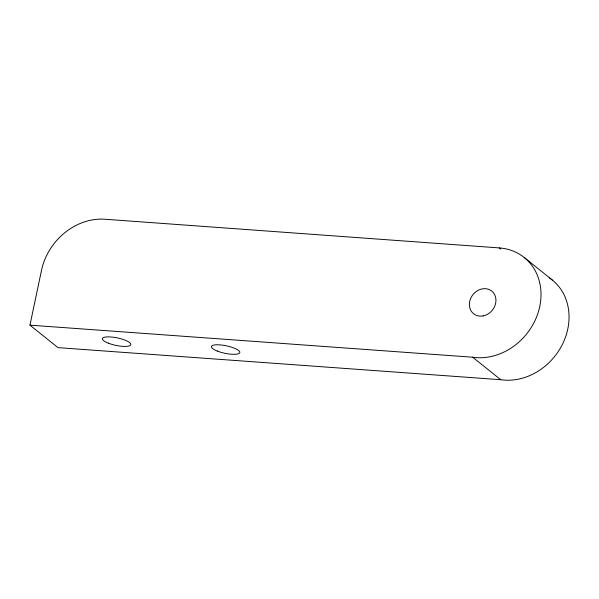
<?xml version="1.0" encoding="UTF-8"?>
<svg xmlns="http://www.w3.org/2000/svg" width="599" height="599" viewBox="0 0 599 599"><rect width="100%" height="100%" fill="white"/><g stroke="black" fill="none" stroke-linecap="round" stroke-linejoin="round"><path stroke-width="0.9" d="M549.455 277.914A58.081 49.762 -51.3 0 1 562.895 343.377A58.081 49.762 -51.3 0 1 500.734 379.714L57.991 347.637L29.95 325.152L41.511 270.306A58.081 49.762 -51.3 0 1 104.967 219.241L499.401 247.934L500.839 249.087M29.95 325.152L472.693 357.221L500.734 379.714M524.26 257.533L552.293 280.018M499.401 247.934A58.081 49.762 -51.3 0 1 539.31 308.463A58.081 49.762 -51.3 0 1 472.693 357.221M217.317 351.074A14.518 3.804 11.9 0 0 239.787 352.706A14.518 3.804 11.9 0 0 219.788 344.867A14.518 3.804 11.9 0 0 217.317 351.074M483.221 315.89A14.518 12.437 -51.3 0 0 493.876 293.375A14.518 12.437 -51.3 0 0 470.874 297.943A14.518 12.437 -51.3 0 0 483.221 315.89M108.322 343.175A14.518 3.804 11.9 0 0 130.792 344.814A14.518 3.804 11.9 0 0 110.793 336.967A14.518 3.804 11.9 0 0 108.322 343.175"/></g></svg>
